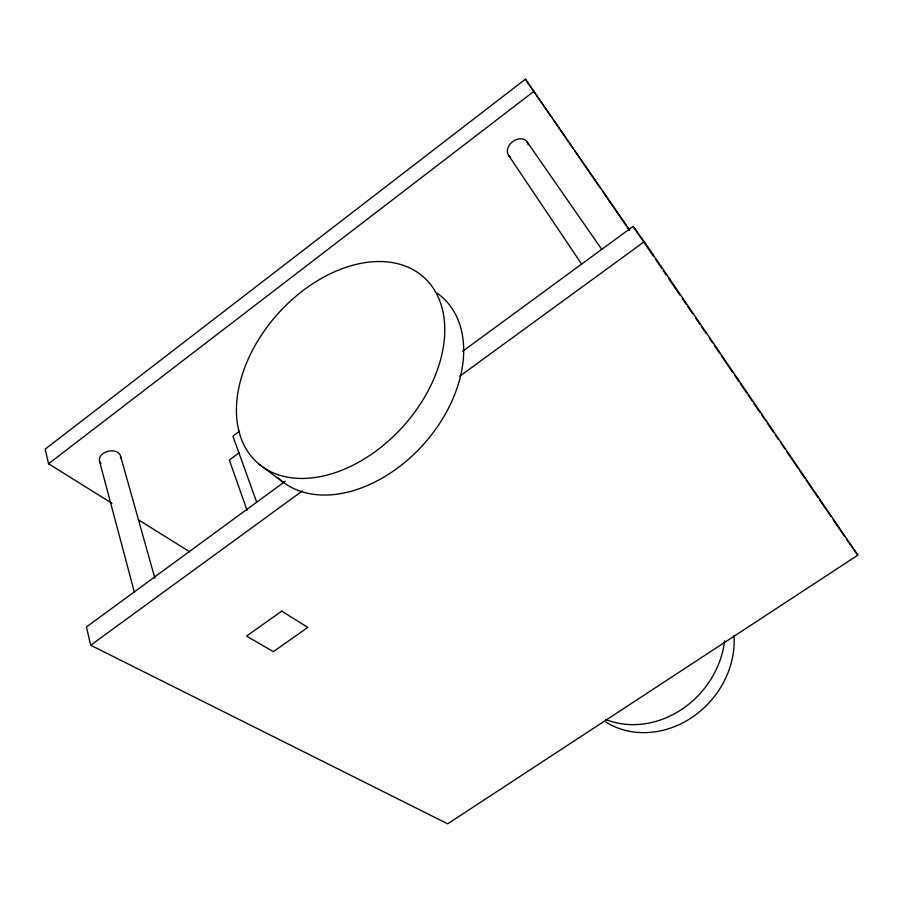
<?xml version="1.0" encoding="UTF-8"?>
<svg xmlns="http://www.w3.org/2000/svg" width="903" height="903" viewBox="0 0 903 903"><rect width="100%" height="100%" fill="white"/><g stroke="black" fill="none" stroke-linecap="round" stroke-linejoin="round"><path stroke-width="1.35" d="M629.775 230.197L525.399 79.193L45.15 449.152L48.536 463.747L111.972 503.31M48.536 463.747L534.158 91.158M239.577 431.16L232.895 436.16L256.689 502.215M239.329 452.617L229.339 460.045L247.004 510.218M285.325 481.231L86.44 626.964L90.684 645.227L447.685 823.807L857.85 555.142L644.279 241.699L633.093 226.405L462.618 351.312M90.684 645.227L302.561 490.792M459.751 376.212L644.279 241.699M138.294 519.733L189.765 551.823M259.206 464.3L283.576 482.507M857.85 555.142L846.675 539.543M526.98 141.726L601.748 249.363M525.399 79.193L551.778 117.525M553.381 119.851L573.36 148.882M574.963 151.207L600.54 188.377M602.933 191.854L629.312 230.186M633.093 226.405L649.212 250.029M649.765 250.853L653.738 256.666M655.318 258.992L661.673 268.315M663.265 270.64L666.437 275.291M668.818 278.79L679.936 295.089M682.318 298.577L686.291 304.401M687.872 306.727L692.646 313.713M695.818 318.364L699.791 324.188M701.371 326.514L706.135 333.5M709.318 338.151L712.49 342.813M714.871 346.3L719.635 353.287M721.226 355.613L732.344 371.912M734.726 375.411L738.688 381.224M740.279 383.549L746.634 392.861M748.226 395.198L752.188 401.011M753.779 403.348L760.134 412.66M761.714 414.985L765.688 420.809M767.279 423.135L773.634 432.447M775.214 434.772L778.397 439.434M780.779 442.921L784.741 448.746M786.332 451.071L798.241 468.533M799.832 470.858L804.596 477.845M806.187 480.17L818.095 497.632M819.687 499.957L830.794 516.256M833.176 519.756L844.328 536.1M508.75 155.576L581.622 264.094M120.562 456.071L154.91 578.292M99.443 460.97L134.479 592.571M100.933 463.566A10.836 7.45 -13.1 0 1 107.852 451.342A10.836 7.45 -13.1 0 1 120.55 458.397M510.534 157.224A11.446 8.703 -38.4 0 1 513.13 141.274A11.446 8.703 -38.4 0 1 528.221 144.807M437.221 293.215A122.074 84.092 -48.1 0 1 426.035 441.511A122.074 84.092 -48.1 0 1 278.35 478.138M733.992 635.272A85.672 75.028 -48.1 0 1 692.274 717.208A85.672 75.028 -48.1 0 1 605.868 721.994M724.556 640.87A86.914 75.559 -48.1 0 1 605.834 719.477M281.702 611.128L246.542 636.107L273.383 651.661L307.844 627.382L281.702 611.128M348.31 467.461A124.591 84.216 -48.1 0 0 426.735 280.088A124.591 84.216 -48.1 0 0 246.767 362.464A124.591 84.216 -48.1 0 0 348.31 467.461"/></g></svg>
